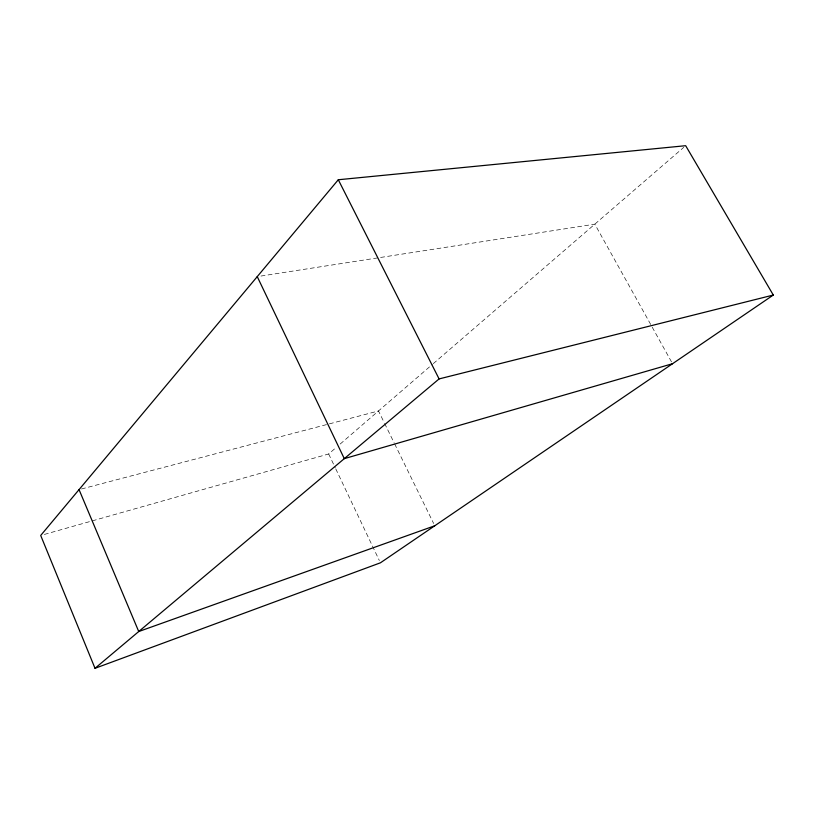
<?xml version="1.0" encoding="UTF-8"?>
<svg xmlns="http://www.w3.org/2000/svg" width="814" height="814" viewBox="0 0 814 814"><rect width="100%" height="100%" fill="white"/><g stroke="black" fill="none" stroke-linecap="round" stroke-linejoin="round"><path stroke-width="0.61" stroke-dasharray="4.07 3.05" d="M44.363 534.432L328.683 453.968L336.345 447.354M340.181 444.037L432.336 364.458M433.302 363.624L683.76 147.354M81.502 488.98L328.184 424.165M329.405 423.85L378.5 410.948L384.066 422.313M261.009 276.038L594.82 224.155L651.576 326.048M652.197 327.157L672.547 363.716M384.625 423.453L394.098 442.785M394.658 443.915L433.648 523.494M328.683 453.968L335.215 467.714M335.765 468.864L379.334 560.52"/><path stroke-width="1.22" d="M338.298 179.752L40.7 535.459L95.014 668.304L380.423 562.81L773.3 295.044L685.673 145.696L338.298 179.752L439.092 378.917L95.014 668.304M434.768 525.773L138.736 631.532L79.05 489.621M672.547 363.716L344.291 458.648L257.244 276.618M439.092 378.917L773.3 295.044"/></g></svg>
